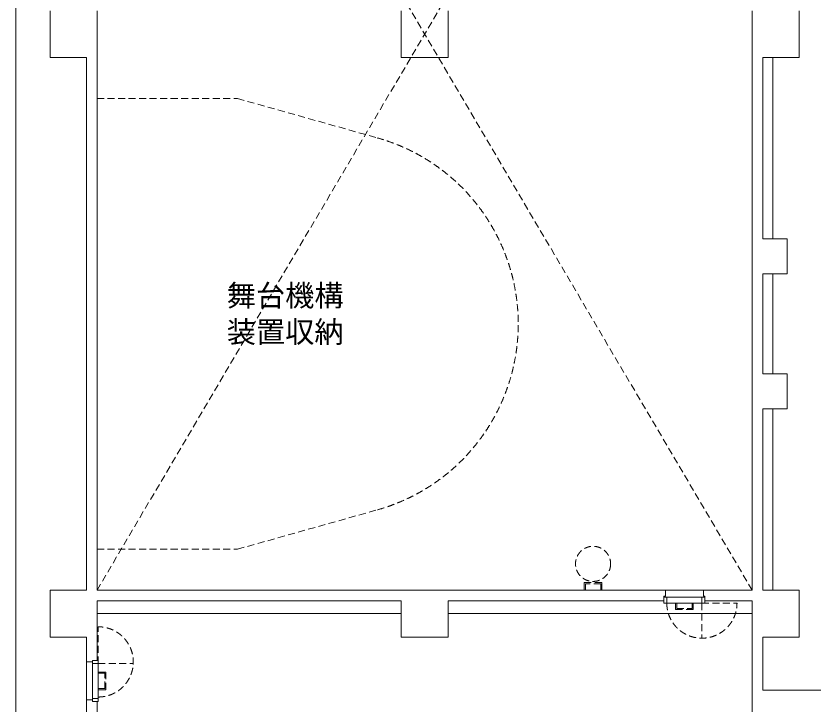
# Model space of a CAD drawing. Units: millimetres, scale not verified. Extents: x -9667 to 46333, y -21917 to 17470.
# Drawn here: x -9667 to 3975, y -9648 to 2121 of the extents above; entities that cross this region are included whole.
import ezdxf
from ezdxf.enums import TextEntityAlignment as Align

# ---------------------------------------------------------------- set-up
doc = ezdxf.new("R2010")
doc.units = ezdxf.units.MM
doc.header["$LTSCALE"] = 100
doc.linetypes.add('DASHED1', pattern=[1.8, 1.2, -0.6])
doc.layers.add('0-0', color=7, linetype='Continuous', lineweight=18)
doc.layers.add('F-F', color=7, linetype='Continuous', lineweight=18)
doc.layers.add('0-A', color=7, linetype='Continuous')
doc.styles.add('HGｺﾞｼｯｸE', font='')
doc.styles.get('HGｺﾞｼｯｸE').set_extended_font_data('HGｺﾞｼｯｸE')

msp = doc.modelspace()

# ---------------------------------------------------------------- linework, layer by layer
at = {"layer": '0-0', "linetype": 'DASHED1'}
for p, q in [((-8279.3, 11322.1), (2934, -7700.5)), ((-8279.3, -7700.5), (2934, 11322.1)), ((-8279.3, 709.5), (-8279.3, -6999.7)), ((-8279.3, 709.5), (-5876.5, 709.5)), ((-5876.5, 709.5), (-3480, 35.4)), ((-5876.5, -6999.7), (-3480, -6325.6)), ((-8279.3, -6999.7), (-5876.5, -6999.7)), ((360.4, -7570.3), (60, -7570.3)), ((60, -7570.3), (60, -7700.5)), ((341.3, -7589.3), (79, -7589.3)), ((79, -7589.3), (79, -7700.5)), ((341.3, -7589.3), (341.3, -7700.5)), ((360.4, -7570.3), (360.4, -7700.5)), ((1622.5, -8030.9), (1622.5, -7920.7)), ((1622.5, -8030.9), (1922.8, -8030.9)), ((1641.5, -8011.8), (1641.5, -7920.7)), ((1641.5, -8011.8), (1903.8, -8011.8)), ((1903.8, -8011.8), (1903.8, -7920.7)), ((1922.8, -8030.9), (1922.8, -7920.7)), ((2073, -7920.7), (2073, -8521.4)), ((2073, -7920.7), (2673.7, -7920.7)), ((-8259.3, -8952), (-8259.3, -8326.2)), ((-8259.3, -8952), (-7658.6, -8952)), ((-8129.1, -9102.1), (-8259.3, -9102.1)), ((-8129.1, -9402.5), (-8129.1, -9102.1)), ((-8148.2, -9383.5), (-8259.3, -9383.5)), ((-8129.1, -9402.5), (-8259.3, -9402.5))]:
    msp.add_line(p, q, dxfattribs=at)
at = {"layer": '0-0'}
for p, q in [((-9080.3, 2211.3), (-9080.3, 1410.4)), ((-8279.3, 1410.4), (-8279.3, 2211.3)), ((-3073.1, 2211.3), (-3073.1, 1410.4)), ((2934, 2211.3), (2934, 1410.4)), ((3735, 1410.4), (3735, 2211.3)), ((-9080.3, 1410.4), (-8459.6, 1410.4)), ((-8459.6, -7700.5), (-8459.6, 1410.4)), ((-8279.3, 1410.4), (-8279.3, -7700.5)), ((2934, -7700.5), (2934, 1410.4)), ((3114.2, 1410.4), (3735, 1410.4)), ((3114.2, -1690.3), (3114.2, 1410.4)), ((3284.4, 1410.4), (3284.4, -1690.3)), ((3114.2, -3999.1), (3114.2, -2291)), ((3284.4, -2291), (3284.4, -3999.1)), ((3114.2, -7700.5), (3114.2, -4599.8)), ((3284.4, -4599.8), (3284.4, -7700.5)), ((-9080.3, -7700.5), (-9080.3, -8501.4)), ((-8459.6, -7700.5), (-9080.3, -7700.5)), ((-8279.3, -7700.5), (1447.2, -7700.5)), ((1447.2, -7800.6), (1447.2, -7700.5)), ((1447.2, -7700.5), (2098, -7700.5)), ((2098, -7700.5), (2934, -7700.5)), ((2098, -7800.6), (2098, -7700.5)), ((-8279.3, -8501.4), (-8279.3, -7880.7)), ((-8279.3, -7880.7), (-3073.1, -7880.7)), ((-3073.1, -8501.4), (-3073.1, -7880.7)), ((-2272.2, -8501.4), (-2272.2, -7880.7)), ((-2272.2, -7880.7), (1422.2, -7880.7)), ((1422.2, -7880.7), (1422.2, -7800.6)), ((1447.2, -7800.6), (1422.2, -7800.6)), ((1472.3, -7820.6), (1422.2, -7820.6)), ((1447.2, -7820.6), (1422.2, -7820.6)), ((1422.2, -7920.7), (1422.2, -7820.6)), ((1472.3, -7820.6), (1472.3, -7920.7)), ((1472.3, -7820.6), (2073, -7820.6)), ((2073, -7820.6), (2123, -7820.6)), ((2073, -7820.6), (2073, -7920.7)), ((2073, -7870.7), (2073, -7920.7)), ((2098, -7800.6), (2123, -7800.6)), ((2123, -7820.6), (2098, -7820.6)), ((2123, -7880.7), (2123, -7800.6)), ((2123, -7820.6), (2123, -7920.7)), ((2123, -7880.7), (2934, -7880.7)), ((2934, -7880.7), (2934, -8501.4)), ((1472.3, -7920.7), (2073, -7920.7)), ((2073, -7920.7), (2123, -7920.7)), ((2098, -7920.7), (2123, -7920.7)), ((-8279.3, -8100.9), (-3073.1, -8100.9)), ((-2272.2, -8100.9), (2934, -8100.9)), ((-9080.3, -8501.4), (-8459.5, -8501.4)), ((-8459.5, -8926.9), (-8459.5, -8501.4)), ((-8279.3, -8901.9), (-8279.3, -8501.4)), ((-3073.1, -8501.4), (-2272.2, -8501.4)), ((2934, -11429.9), (2934, -8501.4)), ((3114.2, -8501.4), (3735, -8501.4)), ((3114.2, -9412.3), (3114.2, -8501.4)), ((-8459.5, -8926.9), (-8459.5, -9577.7)), ((-8359.4, -8926.9), (-8459.5, -8926.9)), ((-8359.4, -8952), (-8359.4, -8901.9)), ((-8359.4, -8901.9), (-8359.4, -8926.9)), ((-8359.4, -8901.9), (-8259.3, -8901.9)), ((-8279.3, -8901.9), (-8359.4, -8901.9)), ((-8359.4, -8926.9), (-8359.4, -8901.9)), ((-8359.4, -8952), (-8259.3, -8952)), ((-8359.4, -9552.7), (-8359.4, -8952)), ((-8309.4, -8952), (-8259.3, -8952)), ((-8259.3, -8952), (-8259.3, -8901.9)), ((-8259.3, -8926.9), (-8259.3, -8901.9)), ((-8259.3, -9552.7), (-8259.3, -8952)), ((3114.2, -9412.3), (4345.7, -9412.3)), ((-8459.6, -9577.7), (-8459.6, -11404.9)), ((-8359.4, -9577.7), (-8459.5, -9577.7)), ((-8359.4, -9552.7), (-8359.4, -9602.7)), ((-8359.4, -9552.7), (-8259.3, -9552.7)), ((-8359.4, -9577.7), (-8359.4, -9602.7)), ((-8359.4, -9577.7), (-8359.4, -9602.7)), ((-8259.3, -9602.7), (-8359.4, -9602.7)), ((-8279.3, -9602.7), (-8359.4, -9602.7)), ((-8279.3, -14158.2), (-8279.3, -9602.7))]:
    msp.add_line(p, q, dxfattribs=at)
for points in [[(-3073.1, 1410.4), (-2272.2, 1410.4), (-2272.2, 2211.3)], [(3114.2, -1690.3), (3534.7, -1690.3), (3534.7, -2291), (3114.2, -2291)], [(3114.2, -3999.1), (3534.7, -3999.1), (3534.7, -4599.8), (3114.2, -4599.8)], [(3735, -8501.4), (3735, -7700.5), (3114.2, -7700.5)], [(1472.3, -7920.7), (1422.2, -7920.7), (1447.2, -7920.7)], [(-8259.3, -9552.7), (-8259.3, -9602.7), (-8259.3, -9577.7)]]:
    msp.add_lwpolyline(points, dxfattribs=at)
at = {"layer": '0-0', "linetype": 'DASHED1'}
msp.add_lwpolyline([(-8148.2, -9383.5), (-8148.2, -9121.2), (-8259.3, -9121.2)], dxfattribs=at)
msp.add_circle((210.2, -7249.9), 300.4, dxfattribs=at)
for centre, radius, start, end in [((-4374.7, -3145.1), 3303.9, 285.71065, 74.28934), ((2073, -7920.7), 600.7, 180, 0), ((-8259.3, -8926.9), 600.7, 270, 90)]:
    msp.add_arc(centre, radius, start, end, dxfattribs=at)
at = {"layer": 'F-F'}
msp.add_lwpolyline([(46332.8, 17469.6), (-9667.2, 17469.6), (-9667.2, -21730.4)], dxfattribs=at)

# ---------------------------------------------------------------- texts
at = {"layer": '0-A', "style": 'HGｺﾞｼｯｸE'}
for s, p in [('舞台機構', (-6059.7, -2953.4)), ('装置収納', (-6059.7, -3575.7))]:
    msp.add_text(s, height=366.6, dxfattribs=at).set_placement(p, align=Align.BOTTOM_LEFT)

doc.saveas('drawing.dxf')
